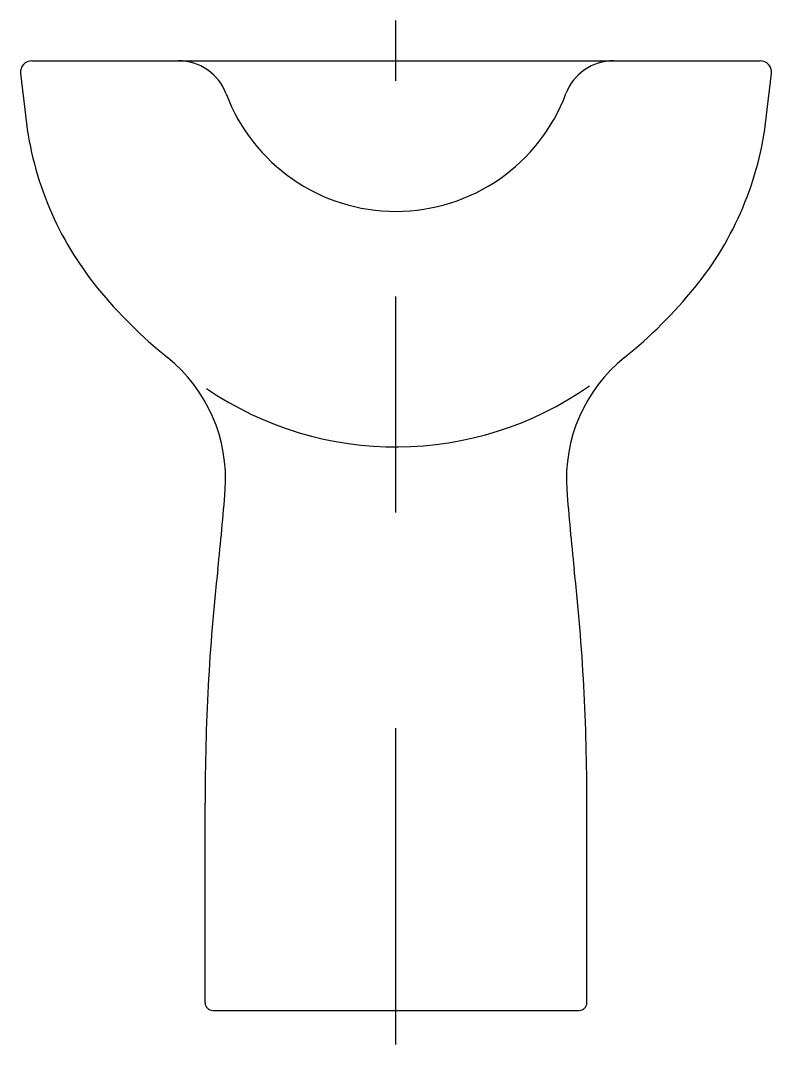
# Model space of a CAD drawing. Extents: x -490.267 to -489.919, y 411.111 to 411.585.
import ezdxf

# ---------------------------------------------------------------- set-up
doc = ezdxf.new("R2010")
doc.units = 0
doc.header["$LTSCALE"] = 0.488412
doc.header["$MEASUREMENT"] = 0
doc.linetypes.add('AXES', pattern=[0.54, 0.3, -0.08, 0.08, -0.08])
doc.linetypes.add('CONTINU', pattern=[0])
doc.layers.get('0').update_dxf_attribs({"linetype": 'CONTINUOUS'})
doc.layers.add('DECA_EIXOS', color=5, linetype='AXES')

msp = doc.modelspace()

# ---------------------------------------------------------------- linework, layer by layer
at = {"linetype": 'CONTINU'}
for points in [[(-490.26145, 411.5665, 0.44829), (-490.26664, 411.56067)], [(-490.17147, 411.55124, 0.312453), (-490.19352, 411.5665)], [(-489.99201, 411.5665, 0.312453), (-490.01404, 411.55128)], [(-489.91889, 411.56067, 0.448287), (-489.92409, 411.5665)], [(-490.17147, 411.55124, 0.692688), (-490.01404, 411.55128)], [(-490.26427, 411.5401, 0.143172), (-490.23099, 411.46122)], [(-489.95432, 411.46149, 0.143172), (-489.92126, 411.5401)], [(-490.23099, 411.46122, 0.052676), (-490.19859, 411.42902)], [(-489.98694, 411.42902, 0.052913), (-489.95432, 411.46149)], [(-490.1719, 411.36768, 0.246304), (-490.19859, 411.42902)], [(-489.98694, 411.42902, 0.246304), (-490.01363, 411.36768)], [(-490.18047, 411.41461, 0.311944), (-490.0032, 411.4159)], [(-490.17527, 411.33109, 0.009638), (-490.1719, 411.36768)], [(-490.01363, 411.36768, 0.009593), (-490.01027, 411.33109)], [(-490.17527, 411.33109, 0.028339), (-490.18115, 411.22259)], [(-490.00438, 411.22259, 0.028339), (-490.01027, 411.33109)], [(-490.18115, 411.12999, 0.41421), (-490.17766, 411.1265)], [(-490.00787, 411.1265, 0.414215), (-490.00438, 411.12999)]]:
    msp.add_lwpolyline(points, format="xyb", dxfattribs=at)
for points in [[(-490.26145, 411.5665), (-489.92409, 411.5665)], [(-490.26664, 411.56067), (-490.26427, 411.5401)], [(-489.92126, 411.5401), (-489.91889, 411.56067)], [(-490.18115, 411.12999), (-490.18115, 411.22259)], [(-490.00438, 411.12999), (-490.00438, 411.22259)], [(-490.17766, 411.1265), (-490.00787, 411.1265)]]:
    msp.add_lwpolyline(points, dxfattribs=at)
at = {"layer": 'DECA_EIXOS'}
msp.add_lwpolyline([(-490.09277, 411.1107), (-490.09277, 411.58517)], dxfattribs=at)

doc.saveas('drawing.dxf')
